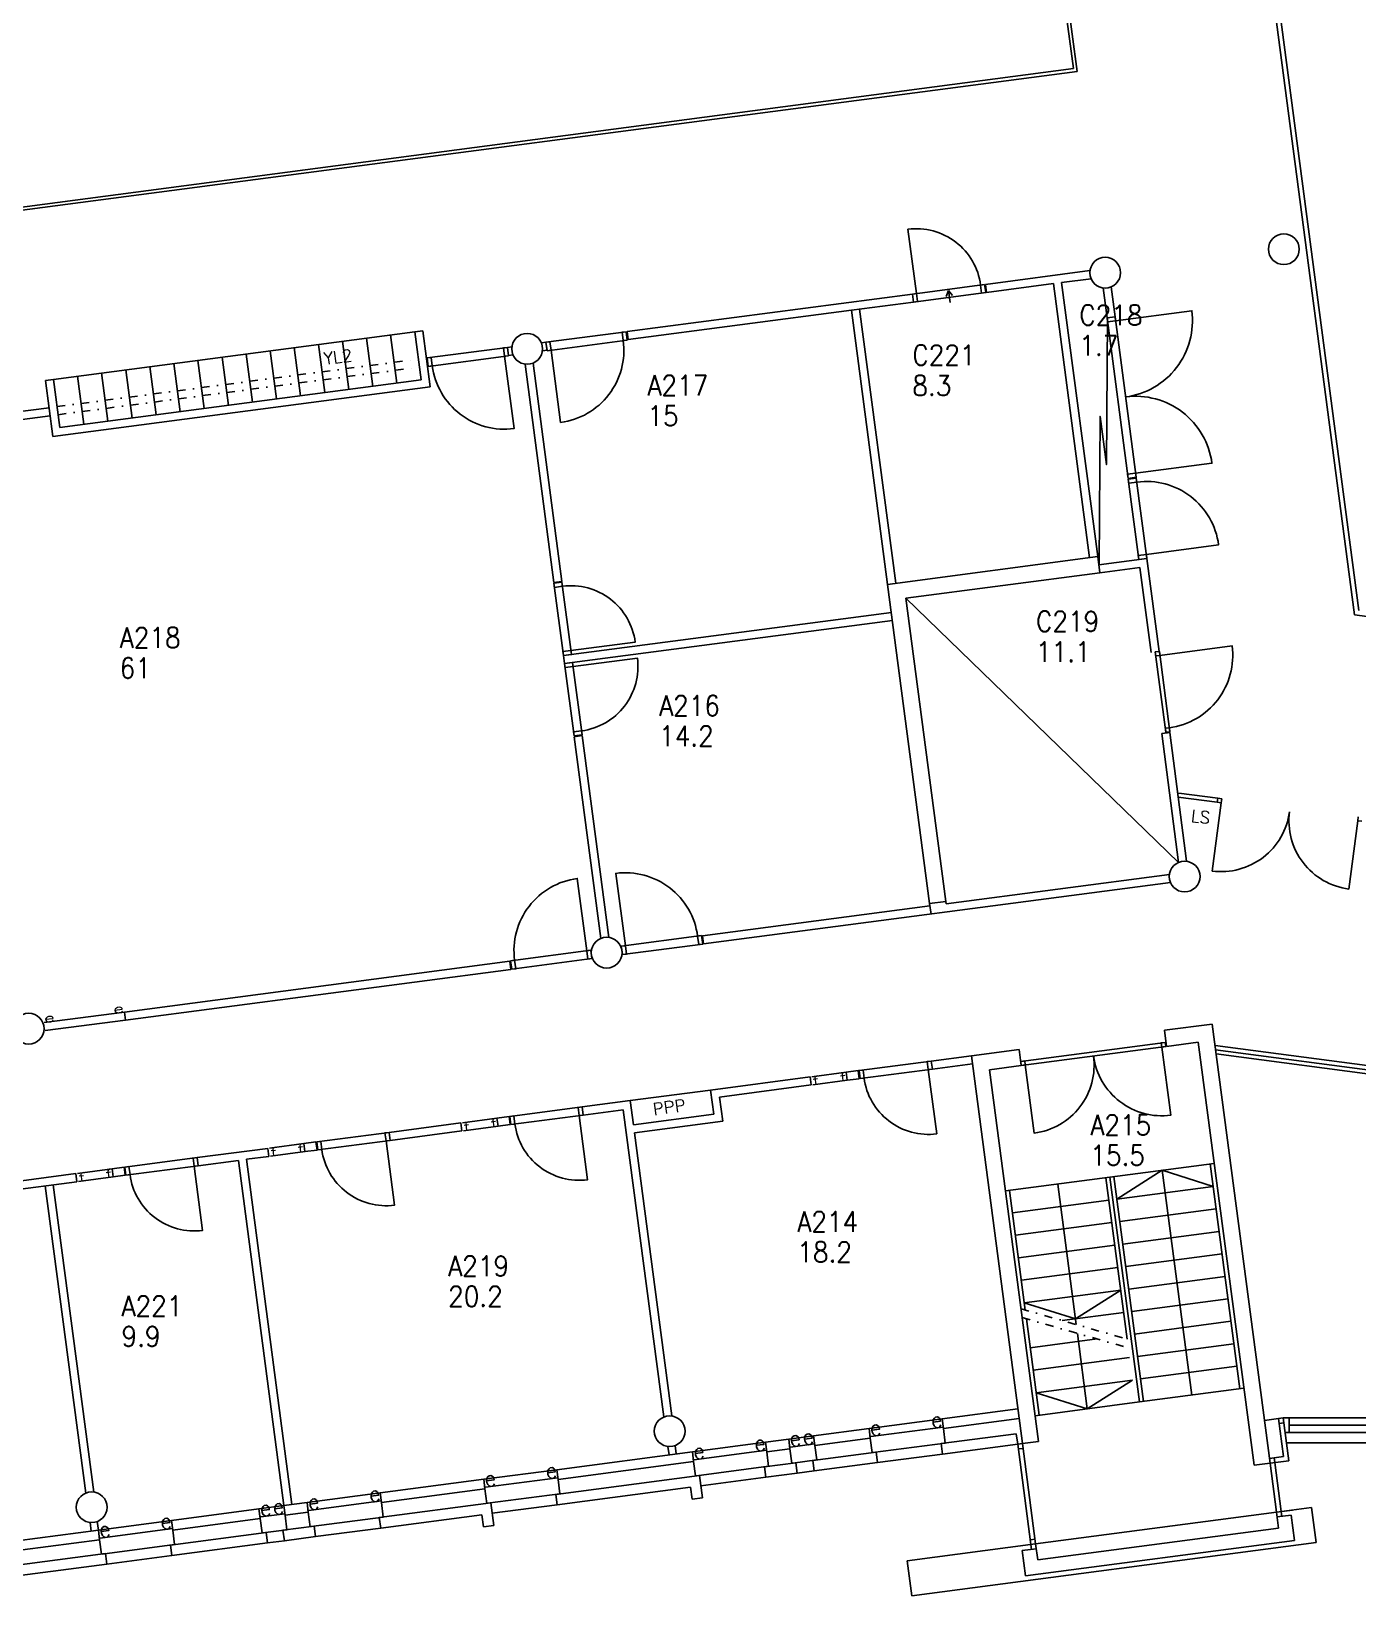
# Model space of a CAD drawing. Extents: x -11123 to 123675, y 9836 to 72527.
# Drawn here: x 76550 to 92932, y 20724 to 40042 of the extents above; entities that cross this region are included whole.
import ezdxf
from ezdxf.enums import TextEntityAlignment as Align

# ---------------------------------------------------------------- set-up
doc = ezdxf.new("R2010")
doc.units = 0
doc.header["$LTSCALE"] = 100
doc.header["$MEASUREMENT"] = 0
doc.linetypes.add('PKL', pattern=[3, 1, -1, 0, -1])
for name, color, linetype in [('ART1100T0', 7, 'CONTINUOUS'), ('ART1100T3', 7, 'CONTINUOUS'), ('ART1100TB', 7, 'CONTINUOUS'), ('FM_OMAT', 7, 'CONTINUOUS'), ('M00402', 7, 'CONTINUOUS'), ('M06001', 7, 'CONTINUOUS'), ('M06037', 8, 'CONTINUOUS'), ('M06041', 8, 'CONTINUOUS'), ('M06051', 3, 'CONTINUOUS'), ('M06080', 7, 'CONTINUOUS')]:
    doc.layers.add(name, color=color, linetype=linetype)
doc.styles.add('S', font='ROMANS.shx', dxfattribs={"width": 0.8})
doc.styles.get("Standard").update_dxf_attribs({"font": 'simplex.shx'})

# ---------------------------------------------------------------- blocks, each defined once
blk = doc.blocks.new('AIOA_IKK-C')
at = {"layer": 'M06041', "linetype": 'ByBlock'}
for p, q in [((0, 0), (1000, 0)), ((0, -100), (1000, -100))]:
    blk.add_line(p, q, dxfattribs=at)
at = {"layer": 'FM_OMAT', "width": 0.9, "flags": 8}
for p in [(50, 0), (950, 0)]:
    blk.add_attdef('SARANA', text='', height=50, dxfattribs=at).set_placement(p, align=Align.MIDDLE)
at = {"layer": 'FM_OMAT', "width": 0.9}
for tag, p, flags in [('IKKKDI', (50, -700), 8), ('IKKNRO', (50, -850), 8), ('IKKYLE', (50, -1000), 9)]:
    blk.add_attdef(tag, p, '', height=125, dxfattribs=dict(at, flags=flags))
at = {"layer": 'M06041', "flags": 8}
blk.add_attdef('E', (0, 0), '', height=100, dxfattribs=at)
blk.add_attdef('E', text='', height=100, dxfattribs=at).set_placement((500, 0), align=Align.CENTER)
blk.add_attdef('E', text='', height=100, dxfattribs=at).set_placement((1000, 0), align=Align.RIGHT)
blk = doc.blocks.new('AIOA_IKK-B')
at = {"layer": 'M06041', "linetype": 'ByBlock'}
for p, q in [((0, 100), (1000, 100)), ((0, 0), (1000, 0))]:
    blk.add_line(p, q, dxfattribs=at)
at = {"layer": 'FM_OMAT', "width": 0.9}
for tag, p, flags in [('IKKYLE', (50, 875), 9), ('IKKNRO', (50, 725), 8), ('IKKKDI', (50, 575), 8)]:
    blk.add_attdef(tag, p, '', height=125, dxfattribs=dict(at, flags=flags))
at = {"layer": 'FM_OMAT', "width": 0.9, "flags": 8}
for p in [(50, 0), (950, 0)]:
    blk.add_attdef('SARANA', text='', height=50, dxfattribs=at).set_placement(p, align=Align.MIDDLE)
at = {"layer": 'M06041', "flags": 8}
blk.add_attdef('F', (0, 0), '', height=100, dxfattribs=at)
blk.add_attdef('F', text='', height=100, dxfattribs=at).set_placement((500, 0), align=Align.CENTER)
blk.add_attdef('F', text='', height=100, dxfattribs=at).set_placement((1000, 0), align=Align.RIGHT)
blk = doc.blocks.new('AIOA_HUONE')
at = {"layer": 'ART1100T0', "width": 0.9}
blk.add_attdef('HNENUM', (56, 73), '', height=250, dxfattribs=at)
at = {"layer": 'ART1100T3', "width": 0.9}
blk.add_attdef('HNEALA', (56, -302), '', height=250, dxfattribs=at)

msp = doc.modelspace()

# ---------------------------------------------------------------- linework, layer by layer
at = {"layer": 'M00402'}
msp.add_line((84938, 26968), (83947, 26838), dxfattribs=at)
msp.add_lwpolyline([(89737, 33456), (89749, 35286), (89827, 34691), (89843, 36508)], dxfattribs=at)
at = {"layer": 'M06001'}
for p, q in [((88333, 36917), (89625, 37087)), ((88346, 36817), (88333, 36917)), ((88346, 36817), (89175, 36927)), ((89620, 33542), (89175, 36927)), ((89274, 36940), (89638, 36987)), ((89720, 33555), (89274, 36940)), ((83907, 36334), (87431, 36798)), ((87444, 36699), (87431, 36798)), ((89836, 36505), (89787, 36873)), ((89935, 36518), (89886, 36886)), ((83920, 36235), (86681, 36598)), ((86681, 36598), (87444, 36699)), ((87126, 33213), (86681, 36598)), ((87226, 33226), (86780, 36611)), ((89836, 36505), (89935, 36518)), ((81285, 36332), (81384, 36345)), ((81285, 36332), (81363, 35737)), ((81384, 36345), (81476, 35651)), ((83907, 36334), (83920, 36235)), ((82430, 36139), (82486, 36147)), ((82430, 36139), (82443, 36040)), ((82906, 36202), (82850, 36195)), ((82906, 36202), (82919, 36103)), ((82443, 36040), (82499, 36048)), ((83004, 33235), (82649, 35933)), ((83103, 33249), (82748, 35946)), ((82919, 36103), (82863, 36095)), ((76824, 35744), (76724, 35731)), ((76824, 35744), (76902, 35149)), ((76816, 35037), (76724, 35731)), ((76816, 35037), (81476, 35651)), ((76902, 35149), (81363, 35737)), ((76769, 35394), (75711, 35255)), ((76782, 35295), (75724, 35156)), ((87126, 33213), (89720, 33555)), ((89720, 33555), (89746, 33356)), ((89733, 33455), (90328, 33534)), ((89746, 33356), (90242, 33422)), ((90380, 32371), (90242, 33422)), ((90479, 32384), (90328, 33534)), ((83103, 33249), (83004, 33235)), ((89746, 33356), (87351, 33041)), ((87645, 29271), (87126, 33213)), ((87351, 33041), (87844, 29297)), ((87172, 32866), (83123, 32333)), ((87185, 32767), (83136, 32234)), ((83136, 32234), (83123, 32333)), ((83354, 31345), (83255, 31332)), ((83582, 28841), (83255, 31332)), ((83682, 28854), (83354, 31345)), ((90513, 31370), (90614, 31384)), ((90720, 29780), (90513, 31370)), ((90819, 29794), (90612, 31383)), ((87848, 29268), (90606, 29631)), ((84852, 28773), (90619, 29532)), ((84839, 28872), (87649, 29242)), ((87844, 29297), (87645, 29271)), ((87645, 29271), (87662, 29142)), ((87844, 29297), (87848, 29268)), ((84839, 28872), (84852, 28773)), ((82460, 28558), (77701, 27932)), ((82473, 28459), (77714, 27833)), ((82460, 28558), (82473, 28459)), ((77701, 27932), (77714, 27833)), ((90545, 27706), (91135, 27784)), ((90571, 27508), (90545, 27706)), ((91849, 22361), (91135, 27784)), ((88161, 27393), (88751, 27470)), ((88777, 27272), (88751, 27470)), ((90963, 27560), (90571, 27508)), ((91651, 22335), (90963, 27560)), ((87665, 27327), (88161, 27393)), ((87678, 27228), (87665, 27327)), ((87678, 27228), (88174, 27293)), ((88791, 22604), (88161, 27393)), ((88777, 27272), (88385, 27220)), ((84938, 26968), (86168, 27130)), ((86181, 27031), (86168, 27130)), ((88989, 22630), (88385, 27220)), ((84938, 26968), (84978, 26671)), ((85051, 26882), (86181, 27031)), ((85051, 26882), (85090, 26585)), ((83352, 26760), (83947, 26838)), ((83365, 26660), (83352, 26760)), ((83365, 26660), (83861, 26726)), ((84360, 22932), (83861, 26726)), ((83986, 26540), (83947, 26838)), ((84978, 26671), (83986, 26540)), ((80968, 26446), (81855, 26562)), ((81855, 26562), (81868, 26463)), ((85090, 26585), (83999, 26441)), ((80981, 26346), (80968, 26446)), ((80981, 26346), (81868, 26463)), ((84460, 22945), (83999, 26441)), ((78598, 26134), (79471, 26248)), ((78611, 26034), (78598, 26134)), ((78611, 26034), (79107, 26100)), ((79668, 21837), (79107, 26100)), ((79484, 26149), (79206, 26113)), ((79767, 21850), (79206, 26113)), ((79471, 26248), (79484, 26149)), ((76214, 25820), (77101, 25937)), ((77101, 25937), (77114, 25837)), ((76227, 25721), (77114, 25837)), ((77222, 21992), (76723, 25786)), ((77321, 22005), (76822, 25799)), ((87798, 22907), (88735, 23030)), ((87814, 22788), (87798, 22907)), ((87814, 22788), (88751, 22911)), ((92012, 22921), (91779, 22890)), ((92015, 22443), (91953, 22913)), ((92020, 22861), (91961, 22853)), ((92082, 22392), (92012, 22921)), ((85617, 22620), (85904, 22658)), ((85633, 22501), (85617, 22620)), ((85920, 22539), (85904, 22658)), ((86212, 22698), (86896, 22788)), ((86227, 22579), (86212, 22698)), ((86227, 22579), (86912, 22669)), ((86912, 22669), (86896, 22788)), ((86912, 22669), (86935, 22491)), ((87788, 22603), (88715, 22725)), ((87788, 22603), (87805, 22474)), ((87814, 22788), (87837, 22609)), ((88715, 22725), (88732, 22596)), ((88732, 22596), (88791, 22604)), ((88989, 22630), (88791, 22604)), ((83039, 22280), (84715, 22501)), ((84427, 22463), (84413, 22568)), ((84516, 22475), (84503, 22579)), ((84730, 22382), (84715, 22501)), ((85633, 22501), (85920, 22539)), ((85633, 22501), (85656, 22322)), ((85920, 22539), (85944, 22360)), ((86201, 22394), (86985, 22497)), ((86227, 22579), (86251, 22401)), ((86985, 22497), (87002, 22368)), ((87805, 22474), (88732, 22596)), ((91841, 22420), (92015, 22443)), ((91908, 22369), (91901, 22428)), ((83055, 22161), (83039, 22280)), ((83055, 22161), (84730, 22382)), ((84730, 22382), (84754, 22203)), ((85606, 22316), (85993, 22367)), ((85606, 22316), (85623, 22187)), ((85623, 22187), (86010, 22238)), ((85993, 22367), (86010, 22238)), ((86201, 22394), (86218, 22265)), ((86218, 22265), (87002, 22368)), ((91849, 22361), (91651, 22335)), ((91849, 22361), (92082, 22392)), ((80858, 21993), (82137, 22162)), ((80874, 21874), (82153, 22043)), ((82153, 22043), (82137, 22162)), ((82153, 22043), (82176, 21864)), ((83029, 21976), (84803, 22210)), ((83046, 21847), (84691, 22064)), ((83055, 22161), (83078, 21983)), ((84711, 21915), (84691, 22064)), ((84803, 22210), (84840, 21932)), ((79668, 21837), (79956, 21874)), ((79684, 21718), (79668, 21837)), ((79971, 21755), (79956, 21874)), ((80848, 21689), (82226, 21871)), ((80874, 21874), (80858, 21993)), ((80874, 21874), (80897, 21696)), ((82226, 21871), (82262, 21593)), ((83029, 21976), (83046, 21847)), ((84711, 21915), (84840, 21932)), ((77378, 21535), (77364, 21640)), ((78280, 21654), (79361, 21796)), ((78296, 21535), (78280, 21654)), ((78296, 21535), (79377, 21677)), ((79377, 21677), (79361, 21796)), ((79377, 21677), (79400, 21499)), ((79684, 21718), (79971, 21755)), ((79684, 21718), (79707, 21539)), ((79971, 21755), (79995, 21577)), ((80848, 21689), (80865, 21560)), ((80865, 21560), (82114, 21725)), ((82133, 21576), (82114, 21725)), ((91929, 21756), (88954, 21365)), ((92360, 21813), (91929, 21756)), ((91929, 21756), (92127, 21782)), ((91955, 21558), (91929, 21756)), ((92110, 21720), (91936, 21697)), ((91988, 21764), (91996, 21704)), ((92110, 21720), (92151, 21407)), ((92360, 21813), (92417, 21382)), ((76099, 21367), (77378, 21535)), ((77289, 21523), (77275, 21628)), ((77394, 21416), (77378, 21535)), ((78270, 21350), (79450, 21505)), ((78296, 21535), (78319, 21356)), ((79450, 21505), (79467, 21376)), ((79658, 21533), (80044, 21583)), ((79658, 21533), (79675, 21404)), ((79658, 21533), (79675, 21404)), ((79675, 21404), (80061, 21455)), ((80044, 21583), (80061, 21455)), ((82133, 21576), (82262, 21593)), ((91955, 21558), (88980, 21166)), ((76115, 21248), (77394, 21416)), ((77394, 21416), (77417, 21238)), ((78270, 21350), (78287, 21221)), ((78287, 21221), (79467, 21376)), ((88954, 21365), (87368, 21156)), ((92417, 21382), (87425, 20724)), ((88962, 21305), (88789, 21282)), ((88830, 20970), (88789, 21282)), ((92151, 21407), (88830, 20970)), ((88903, 21297), (88895, 21357)), ((88980, 21166), (88954, 21365)), ((76089, 21063), (77467, 21244)), ((76106, 20934), (77484, 21115)), ((77467, 21244), (77484, 21115)), ((87425, 20724), (87368, 21156))]:
    msp.add_line(p, q, dxfattribs=at)
for centre in [(92019, 37351), (89813, 37061), (82674, 36121), (90794, 29605), (83656, 28665), (76518, 27726), (84434, 22756), (77296, 21817)]:
    msp.add_circle(centre, 190, dxfattribs=at)
at = {"layer": 'M06037'}
for p, q in [((92890, 32838), (90837, 48436)), ((92944, 32892), (90904, 48384)), ((89465, 39547), (88994, 43125)), ((89421, 39581), (88962, 43061)), ((55895, 35127), (89465, 39547)), ((55930, 35172), (89421, 39581)), ((94268, 32657), (92890, 32838)), ((91160, 26063), (88582, 25723)), ((89821, 25886), (90084, 23894)), ((89871, 25893), (90237, 23117)), ((89921, 25900), (90286, 23123)), ((90881, 23202), (90515, 25978)), ((91476, 23280), (91110, 26056)), ((88826, 24251), (88632, 25730)), ((89455, 24072), (89227, 25808)), ((91147, 25779), (89957, 25622)), ((89858, 25609), (88668, 25452)), ((91183, 25501), (89994, 25344)), ((89895, 25331), (88705, 25175)), ((91220, 25223), (90030, 25067)), ((89931, 25054), (88741, 24897)), ((91257, 24946), (90067, 24789)), ((89968, 24776), (88778, 24619)), ((91293, 24668), (90103, 24511)), ((90004, 24498), (88814, 24342)), ((91330, 24391), (90140, 24234)), ((90041, 24221), (89283, 24121)), ((88997, 22954), (88841, 24143)), ((89592, 23032), (89469, 23964)), ((91366, 24113), (90176, 23956)), ((89713, 23895), (88888, 23787)), ((91403, 23835), (90213, 23679)), ((90114, 23666), (88924, 23509)), ((90150, 23388), (88961, 23231)), ((91439, 23558), (90250, 23401)), ((91525, 23287), (90237, 23117)), ((90237, 23117), (88948, 22947))]:
    msp.add_line(p, q, dxfattribs=at)
at = {"layer": 'M06037', "linetype": 'PKL'}
for p, q in [((88774, 24266), (90136, 23879)), ((88788, 24158), (90150, 23771))]:
    msp.add_line(p, q, dxfattribs=at)
at = {"layer": 'M06037'}
for points in [[(89957, 25622), (90515, 25978), (91147, 25779)], [(88814, 24342), (89446, 24143), (90004, 24498)], [(88961, 23231), (89592, 23032), (90150, 23388)]]:
    msp.add_lwpolyline(points, dxfattribs=at)
at = {"layer": 'M06041', "linetype": 'PKL'}
for p, q in [((76868, 35407), (81329, 35994)), ((76881, 35308), (81343, 35895))]:
    msp.add_line(p, q, dxfattribs=at)
at = {"layer": 'M06041'}
for p, q in [((91197, 30523), (90716, 30586)), ((91203, 30572), (90722, 30635)), ((91170, 27517), (93876, 27161)), ((91177, 27466), (93869, 27111)), ((91184, 27414), (93863, 27062)), ((86896, 22788), (87798, 22907)), ((92012, 22921), (96490, 22921)), ((92086, 22741), (92086, 22921)), ((92086, 22831), (96416, 22831)), ((84715, 22501), (85617, 22620)), ((85904, 22658), (86212, 22698)), ((88791, 22604), (88954, 21365)), ((92036, 22741), (96466, 22741)), ((92053, 22611), (96449, 22611)), ((87002, 22368), (87805, 22474)), ((88732, 22596), (88895, 21357)), ((88739, 22537), (88799, 22544)), ((82137, 22162), (83039, 22280)), ((86010, 22238), (86218, 22265)), ((91849, 22361), (91929, 21756)), ((91908, 22369), (91988, 21764)), ((84820, 22081), (85623, 22187)), ((79361, 21796), (79668, 21837)), ((79956, 21874), (80858, 21993)), ((82243, 21742), (83046, 21847)), ((77378, 21535), (78280, 21654)), ((80061, 21455), (80865, 21560)), ((79467, 21376), (79675, 21404)), ((88946, 21424), (88887, 21416)), ((77484, 21115), (78287, 21221))]:
    msp.add_line(p, q, dxfattribs=at)
at = {"layer": 'M06051', "linetype": 'ByBlock'}
for p, q in [((87431, 36798), (88324, 36915)), ((87444, 36699), (88337, 36816)), ((89935, 36518), (90196, 34535)), ((83897, 36333), (82906, 36202)), ((83848, 36326), (83897, 36333)), ((83861, 36222), (83848, 36326)), ((83897, 36333), (83911, 36228)), ((90097, 34522), (89836, 36505)), ((81439, 36009), (82430, 36139)), ((82380, 36133), (82430, 36139)), ((82394, 36029), (82380, 36133)), ((82430, 36139), (82444, 36035)), ((82955, 36209), (82906, 36202)), ((82906, 36202), (82920, 36098)), ((83911, 36228), (82920, 36098)), ((82969, 36104), (82955, 36209)), ((83911, 36228), (83861, 36222)), ((81488, 36015), (81439, 36009)), ((81439, 36009), (81452, 35905)), ((81452, 35905), (82444, 36035)), ((81502, 35911), (81488, 36015)), ((82444, 36035), (82394, 36029)), ((82920, 36098), (82969, 36104)), ((81452, 35905), (81502, 35911)), ((90228, 33521), (90098, 34512)), ((90197, 34525), (90328, 33534)), ((83104, 33239), (83222, 32346)), ((83123, 32333), (83005, 33226)), ((90482, 32385), (90432, 32378)), ((90563, 31387), (90432, 32378)), ((90432, 32378), (90439, 32329)), ((90439, 32329), (90488, 32335)), ((90482, 32385), (90612, 31393)), ((90488, 32335), (90482, 32385)), ((83253, 31342), (83136, 32234)), ((83235, 32247), (83352, 31355)), ((90556, 31436), (90606, 31443)), ((90563, 31387), (90556, 31436)), ((90612, 31393), (90563, 31387)), ((90606, 31443), (90612, 31393)), ((91203, 30572), (91197, 30523)), ((91197, 30523), (91203, 30572)), ((91246, 30516), (91197, 30523)), ((91203, 30572), (91253, 30566)), ((91253, 30566), (91246, 30516)), ((92938, 30344), (92932, 30294)), ((92932, 30294), (92981, 30288)), ((83837, 28745), (84829, 28875)), ((84779, 28869), (84829, 28875)), ((84793, 28765), (84779, 28869)), ((84829, 28875), (84842, 28771)), ((82469, 28565), (83460, 28695)), ((83474, 28591), (82483, 28461)), ((83411, 28689), (83460, 28695)), ((83425, 28585), (83411, 28689)), ((83474, 28591), (83425, 28585)), ((83460, 28695), (83474, 28591)), ((83887, 28751), (83837, 28745)), ((83837, 28745), (83851, 28641)), ((84842, 28771), (83851, 28641)), ((83851, 28641), (83900, 28647)), ((83900, 28647), (83887, 28751)), ((84842, 28771), (84793, 28765)), ((82519, 28571), (82469, 28565)), ((82469, 28565), (82483, 28461)), ((82483, 28461), (82532, 28467)), ((82532, 28467), (82519, 28571)), ((88770, 27322), (90555, 27556)), ((90561, 27507), (88777, 27272)), ((90555, 27556), (90505, 27550)), ((90505, 27550), (90512, 27500)), ((90512, 27500), (90561, 27507)), ((90561, 27507), (90555, 27556)), ((86773, 27210), (87665, 27327)), ((88770, 27322), (88820, 27328)), ((88777, 27272), (88770, 27322)), ((88826, 27278), (88777, 27272)), ((88820, 27328), (88826, 27278)), ((86786, 27111), (87678, 27228)), ((82460, 26642), (83352, 26760)), ((82473, 26543), (83365, 26660)), ((80075, 26328), (80968, 26446)), ((80088, 26229), (80981, 26346)), ((77706, 26016), (78598, 26134)), ((77719, 25917), (78611, 26034))]:
    msp.add_line(p, q, dxfattribs=at)
at = {"layer": 'M06051'}
for p, q in [((87848, 36768), (87879, 36840)), ((87899, 36695), (87879, 36840)), ((87879, 36840), (87928, 36779)), ((86614, 27189), (86763, 27209)), ((86627, 27090), (86614, 27189)), ((86776, 27109), (86627, 27090)), ((86763, 27209), (86776, 27109)), ((82301, 26621), (82450, 26641)), ((82314, 26522), (82301, 26621)), ((82463, 26542), (82314, 26522)), ((82450, 26641), (82463, 26542)), ((79917, 26307), (80066, 26327)), ((79930, 26208), (79917, 26307)), ((80066, 26327), (80079, 26228)), ((80079, 26228), (79930, 26208)), ((77547, 25995), (77696, 26015)), ((77560, 25896), (77547, 25995)), ((77709, 25916), (77560, 25896)), ((77696, 26015), (77709, 25916))]:
    msp.add_line(p, q, dxfattribs=at)
at = {"layer": 'M06051', "linetype": 'ByBlock'}
for points in [[(87481, 36804), (87376, 37597, -0.414214), (88274, 36909, -0.671351)], [(89941, 36468), (90883, 36592, -0.414214), (90065, 35527, -0.671351)], [(82969, 36104), (83087, 35212, 0.414214), (83861, 36222, 0.671351)], [(82394, 36029), (82512, 35136, -0.414214), (81502, 35911, -0.671351)], [(90189, 34585), (91131, 34709, 0.414214), (90065, 35527, 0.671351)], [(90321, 33583), (91213, 33701, 0.414214), (90204, 34476, 0.671351)], [(83215, 32396), (84008, 32500, 0.414214), (83111, 33189, 0.671351)], [(83241, 32198), (84035, 32302, -0.414214), (83346, 31404, -0.671351)], [(90488, 32335), (91381, 32453, -0.414214), (90606, 31443, -0.671351)], [(91246, 30516), (91135, 29673, 0.414214), (92089, 30405, 0.671351)], [(92932, 30294), (92821, 29451, -0.414214), (92089, 30405, -0.671351)], [(83411, 28689), (83293, 29581, 0.414214), (82519, 28571, 0.671351)], [(83887, 28751), (83769, 29644, -0.414214), (84779, 28869, -0.671351)], [(90512, 27500), (90623, 26658, -0.414214), (89669, 27389, -0.671351)], [(88826, 27278), (88937, 26436, 0.414214), (89669, 27389, 0.671351)], [(87628, 27222), (87733, 26428, -0.414214), (86835, 27117, -0.671351)], [(83316, 26654), (83420, 25861, -0.414214), (82522, 26549, -0.671351)], [(80931, 26340), (81036, 25547, -0.414214), (80138, 26236, -0.671351)], [(78562, 26028), (78666, 25235, -0.414214), (77769, 25924, -0.671351)]]:
    msp.add_lwpolyline(points, format="xyb", dxfattribs=at)
for points in [[(88324, 36915), (88274, 36909), (88287, 36810), (88337, 36816)], [(87431, 36798), (87481, 36804), (87494, 36705), (87444, 36699)], [(89836, 36505), (89842, 36455), (89941, 36468), (89935, 36518)], [(90097, 34522), (90090, 34572), (90189, 34585), (90196, 34535)], [(90098, 34512), (90104, 34463), (90204, 34476), (90197, 34525)], [(90228, 33521), (90222, 33570), (90321, 33583), (90328, 33534)], [(83005, 33226), (83012, 33176), (83111, 33189), (83104, 33239)], [(83123, 32333), (83116, 32383), (83215, 32396), (83222, 32346)], [(83136, 32234), (83142, 32185), (83241, 32198), (83235, 32247)], [(83253, 31342), (83247, 31391), (83346, 31404), (83352, 31355)], [(87678, 27228), (87628, 27222), (87615, 27321), (87665, 27327)], [(86786, 27111), (86835, 27117), (86822, 27216), (86773, 27210)], [(83365, 26660), (83316, 26654), (83303, 26753), (83352, 26760)], [(82473, 26543), (82522, 26549), (82509, 26649), (82460, 26642)], [(80088, 26229), (80138, 26236), (80125, 26335), (80075, 26328)], [(80981, 26346), (80931, 26340), (80918, 26439), (80968, 26446)], [(78611, 26034), (78562, 26028), (78549, 26127), (78598, 26134)], [(77719, 25917), (77769, 25924), (77755, 26023), (77706, 26016)]]:
    msp.add_lwpolyline(points, close=True, dxfattribs=at)
at = {"layer": 'M06080'}
for p, q in [((76824, 35744), (81285, 36332)), ((79798, 36136), (79876, 35541)), ((80095, 36175), (80174, 35580)), ((80393, 36214), (80471, 35619)), ((80690, 36253), (80769, 35658)), ((80988, 36292), (81066, 35698)), ((78311, 35940), (78389, 35345)), ((78608, 35979), (78686, 35384)), ((78906, 36018), (78984, 35423)), ((79203, 36057), (79281, 35463)), ((79500, 36097), (79579, 35502)), ((77121, 35783), (77199, 35189)), ((77418, 35823), (77497, 35228)), ((77716, 35862), (77794, 35267)), ((78013, 35901), (78092, 35306)), ((87351, 33041), (90720, 29780))]:
    msp.add_line(p, q, dxfattribs=at)

# ---------------------------------------------------------------- block references
at = {"layer": 'ART1100TB'}
for p, values in [((89437, 36339), {'HNENUM': 'C218', 'HNEALA': '1.7'}), ((87375, 35845), {'HNENUM': 'C221', 'HNEALA': '8.3'}), ((84103, 35471), {'HNENUM': 'A217', 'HNEALA': '15'}), ((88902, 32557), {'HNENUM': 'C219', 'HNEALA': '11.1'}), ((77586, 32358), {'HNENUM': 'A218', 'HNEALA': '61'}), ((84247, 31518), {'HNENUM': 'A216', 'HNEALA': '14.2'}), ((89573, 26340), {'HNENUM': 'A215', 'HNEALA': '15.5'}), ((85954, 25145), {'HNENUM': 'A214', 'HNEALA': '18.2'}), ((81642, 24597), {'HNENUM': 'A219', 'HNEALA': '20.2'}), ((77608, 24104), {'HNENUM': 'A221', 'HNEALA': '9.9'})]:
    msp.add_blockref('AIOA_HUONE', p, dxfattribs=at).add_auto_attribs(values)
at = {"layer": 'M06041'}
ref = msp.add_blockref('AIOA_IKK-C', (76709, 27801), dxfattribs=dict(at, rotation=7.499999999999999))
ref.add_attrib('E', 'e', dxfattribs={"height": 100, "rotation": 7.5, "width": 1.8, "flags": 2}).set_placement((77701, 27932), align=Align.RIGHT)
ref.add_attrib('E', 'e', (76709, 27801), dxfattribs={"height": 100, "rotation": 7.5, "width": 1.8, "flags": 2})
ref.add_attrib('E', 'e', dxfattribs={"height": 0.18, "rotation": 7.5, "width": 2.7, "flags": 2}).set_placement((77701, 27932), align=Align.CENTER)
ref = msp.add_blockref('AIOA_IKK-B', (86201, 27034), dxfattribs=dict(at, xscale=0.43, zscale=0.43, rotation=7.499999999999974))
ref.add_attrib('F', 'f', dxfattribs={"height": 100, "rotation": 7.5, "width": 1.8, "flags": 2}).set_placement((86627, 27090), align=Align.RIGHT)
ref.add_attrib('F', 'f', (86201, 27034), dxfattribs={"height": 100, "rotation": 7.5, "width": 1.8, "flags": 2})
ref.add_attrib('F', 'f', dxfattribs={"height": 0.18, "rotation": 7.5, "width": 2.7, "flags": 2}).set_placement((86627, 27090), align=Align.CENTER)
ref = msp.add_blockref('AIOA_IKK-B', (81888, 26466), dxfattribs=dict(at, xscale=0.43, zscale=0.43, rotation=7.499999999999974))
ref.add_attrib('F', 'f', dxfattribs={"height": 100, "rotation": 7.5, "width": 1.8, "flags": 2}).set_placement((82314, 26522), align=Align.RIGHT)
ref.add_attrib('F', 'f', (81888, 26466), dxfattribs={"height": 100, "rotation": 7.5, "width": 1.8, "flags": 2})
ref.add_attrib('F', 'f', dxfattribs={"height": 0.18, "rotation": 7.5, "width": 2.7, "flags": 2}).set_placement((82314, 26522), align=Align.CENTER)
ref = msp.add_blockref('AIOA_IKK-B', (79504, 26152), dxfattribs=dict(at, xscale=0.43, zscale=0.43, rotation=7.499999999999974))
ref.add_attrib('F', 'f', dxfattribs={"height": 100, "rotation": 7.5, "width": 1.8, "flags": 2}).set_placement((79930, 26208), align=Align.RIGHT)
ref.add_attrib('F', 'f', (79504, 26152), dxfattribs={"height": 100, "rotation": 7.5, "width": 1.8, "flags": 2})
ref.add_attrib('F', 'f', dxfattribs={"height": 0.18, "rotation": 7.5, "width": 2.7, "flags": 2}).set_placement((79930, 26208), align=Align.CENTER)
ref = msp.add_blockref('AIOA_IKK-B', (77134, 25840), dxfattribs=dict(at, xscale=0.43, zscale=0.43, rotation=7.499999999999974))
ref.add_attrib('F', 'f', dxfattribs={"height": 100, "rotation": 7.5, "width": 1.8, "flags": 2}).set_placement((77560, 25896), align=Align.RIGHT)
ref.add_attrib('F', 'f', (77134, 25840), dxfattribs={"height": 100, "rotation": 7.5, "width": 1.8, "flags": 2})
ref.add_attrib('F', 'f', dxfattribs={"height": 0.18, "rotation": 7.5, "width": 2.7, "flags": 2}).set_placement((77560, 25896), align=Align.CENTER)
ref = msp.add_blockref('AIOA_IKK-C', (86919, 22690), dxfattribs=dict(at, xscale=0.9, yscale=2, zscale=0.9, rotation=7.500000000000006))
ref.add_attrib('E', 'e', dxfattribs={"height": 200, "rotation": 7.5, "width": 0.9, "flags": 2}).set_placement((87811, 22808), align=Align.RIGHT)
ref.add_attrib('E', 'e', (86919, 22690), dxfattribs={"height": 200, "rotation": 7.5, "width": 0.9, "flags": 2})
ref.add_attrib('E', 'e', dxfattribs={"height": 0.18, "rotation": 7.5, "width": 1.35, "flags": 2}).set_placement((87811, 22808), align=Align.CENTER)
ref = msp.add_blockref('AIOA_IKK-C', (84738, 22403), dxfattribs=dict(at, xscale=0.9, yscale=2, zscale=0.9, rotation=7.500000000000006))
ref.add_attrib('E', 'e', dxfattribs={"height": 200, "rotation": 7.5, "width": 0.9, "flags": 2}).set_placement((85630, 22521), align=Align.RIGHT)
ref.add_attrib('E', 'e', (84738, 22403), dxfattribs={"height": 200, "rotation": 7.5, "width": 0.9, "flags": 2})
ref.add_attrib('E', 'e', dxfattribs={"height": 0.18, "rotation": 7.5, "width": 1.35, "flags": 2}).set_placement((85630, 22521), align=Align.CENTER)
ref = msp.add_blockref('AIOA_IKK-C', (85927, 22560), dxfattribs=dict(at, xscale=0.3, yscale=2, zscale=0.3, rotation=7.500000000000006))
ref.add_attrib('E', 'e', dxfattribs={"height": 200, "rotation": 7.5, "width": 0.9, "flags": 2}).set_placement((86225, 22599), align=Align.RIGHT)
ref.add_attrib('E', 'e', (85927, 22560), dxfattribs={"height": 200, "rotation": 7.5, "width": 0.9, "flags": 2})
ref.add_attrib('E', 'e', dxfattribs={"height": 0.18, "rotation": 7.5, "width": 1.35, "flags": 2}).set_placement((86225, 22599), align=Align.CENTER)
ref = msp.add_blockref('AIOA_IKK-C', (82160, 22064), dxfattribs=dict(at, xscale=0.9, yscale=2, zscale=0.9, rotation=7.500000000000006))
ref.add_attrib('E', 'e', dxfattribs={"height": 200, "rotation": 7.5, "width": 0.9, "flags": 2}).set_placement((83052, 22181), align=Align.RIGHT)
ref.add_attrib('E', 'e', (82160, 22064), dxfattribs={"height": 200, "rotation": 7.5, "width": 0.9, "flags": 2})
ref.add_attrib('E', 'e', dxfattribs={"height": 0.18, "rotation": 7.5, "width": 1.35, "flags": 2}).set_placement((83052, 22181), align=Align.CENTER)
ref = msp.add_blockref('AIOA_IKK-C', (79384, 21698), dxfattribs=dict(at, xscale=0.3, yscale=2, zscale=0.3, rotation=7.500000000000006))
ref.add_attrib('E', 'e', dxfattribs={"height": 200, "rotation": 7.5, "width": 0.9, "flags": 2}).set_placement((79681, 21737), align=Align.RIGHT)
ref.add_attrib('E', 'e', (79384, 21698), dxfattribs={"height": 200, "rotation": 7.5, "width": 0.9, "flags": 2})
ref.add_attrib('E', 'e', dxfattribs={"height": 0.18, "rotation": 7.5, "width": 1.35, "flags": 2}).set_placement((79681, 21737), align=Align.CENTER)
ref = msp.add_blockref('AIOA_IKK-C', (79979, 21777), dxfattribs=dict(at, xscale=0.9, yscale=2, zscale=0.9, rotation=7.500000000000006))
ref.add_attrib('E', 'e', dxfattribs={"height": 200, "rotation": 7.5, "width": 0.9, "flags": 2}).set_placement((80871, 21894), align=Align.RIGHT)
ref.add_attrib('E', 'e', (79979, 21777), dxfattribs={"height": 200, "rotation": 7.5, "width": 0.9, "flags": 2})
ref.add_attrib('E', 'e', dxfattribs={"height": 0.18, "rotation": 7.5, "width": 1.35, "flags": 2}).set_placement((80871, 21894), align=Align.CENTER)
ref = msp.add_blockref('AIOA_IKK-C', (77401, 21437), dxfattribs=dict(at, xscale=0.9, yscale=2, zscale=0.9, rotation=7.500000000000006))
ref.add_attrib('E', 'e', dxfattribs={"height": 200, "rotation": 7.5, "width": 0.9, "flags": 2}).set_placement((78293, 21555), align=Align.RIGHT)
ref.add_attrib('E', 'e', (77401, 21437), dxfattribs={"height": 200, "rotation": 7.5, "width": 0.9, "flags": 2})
ref.add_attrib('E', 'e', dxfattribs={"height": 0.18, "rotation": 7.5, "width": 1.35, "flags": 2}).set_placement((78293, 21555), align=Align.CENTER)

# ---------------------------------------------------------------- texts
at = {"layer": 'M00402', "style": 'S'}
msp.add_text('PPP', height=150, rotation=7.5, dxfattribs=at).set_placement((84236, 26656))
at = {"layer": 'M06041', "style": 'S'}
for s, rotation, p in [('YL2', 7.5, (80171, 35926)), ('LS', 352.5, (90864, 30285))]:
    msp.add_text(s, height=150, rotation=rotation, dxfattribs=at).set_placement(p)

doc.saveas('drawing.dxf')
